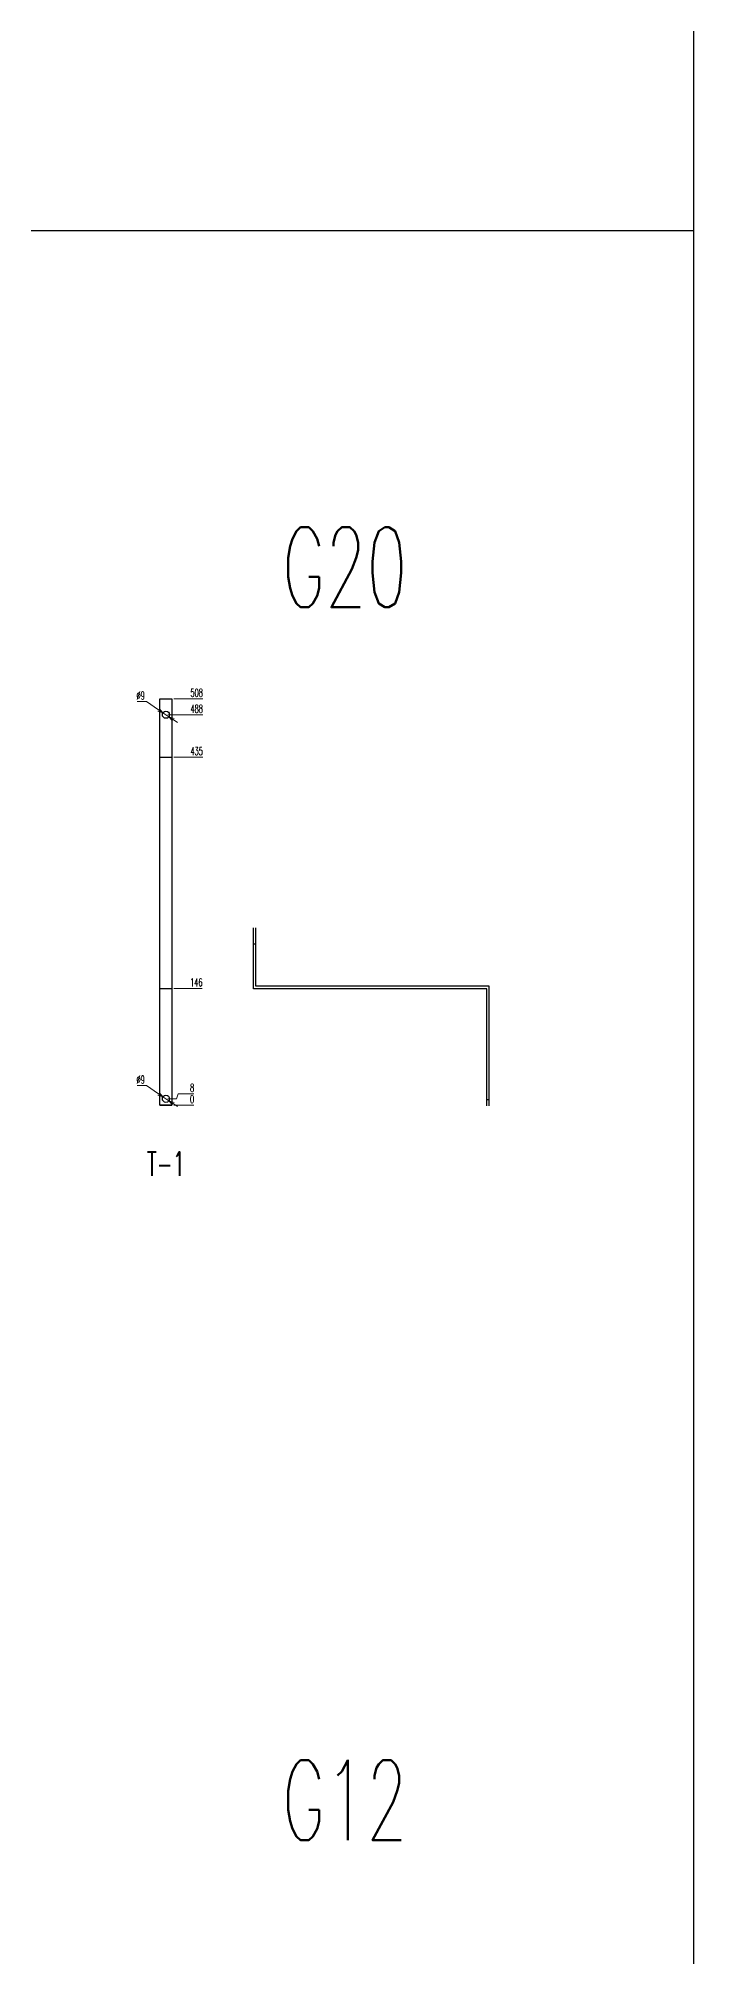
# Model space of a CAD drawing. Header units: millimetres. Extents: x 173893 to 258446, y -176540 to -123824.
# Drawn here: x 214358 to 215178, y -131345 to -128947 of the extents above; entities that cross this region are included whole.
import ezdxf
from ezdxf.enums import TextEntityAlignment as Align

# ---------------------------------------------------------------- set-up
doc = ezdxf.new("R2010")
doc.units = ezdxf.units.MM
doc.header["$LTSCALE"] = 3
doc.layers.add('@.DM. NÉT CHÍNH', color=7, linetype='Continuous')
doc.layers.add('@.VISIBLE', color=7, linetype='Continuous')
doc.styles.add('Ann_w01', font='romans.shx', dxfattribs={"width": 0.6, "bigfont": 'chineset.shx'})
doc.dimstyles.new('Dim 01_SC05', dxfattribs={"dimscale": 5, "dimtxt": 2, "dimasz": 1.3, "dimexe": 0.5, "dimexo": 0.5, "dimgap": 0.5, "dimtad": 1, "dimtoh": 1, "dimdec": 1, "dimzin": 12, "dimdsep": 46, "dimtxsty": 'Ann_w01', "dimblk": 'OPEN30', "dimcen": 1.5, "dimclrd": 6, "dimclre": 6, "dimclrt": 3, "dimadec": 1, "dimazin": 3, "dimtm": 1e-09, "dimtfac": 1, "dimtdec": 1, "dimtmove": 0, "dimatfit": 3, "dimldrblk": 'OPEN30', "dimfxl": 1, "dimtolj": 1, "dimlwd": 20, "dimlwe": 20, "dimarcsym": 0})

# ---------------------------------------------------------------- blocks, each defined once
blk = doc.blocks.new('*D3696')
at = {"layer": '@.VISIBLE', "color": 6, "lineweight": 20, "transparency": 16777216}
blk.add_line((214527.7, -130280.3), (214552.4, -130280.3), dxfattribs=at)
at = {"layer": 'Defpoints', "color": 0, "transparency": 16777216}
for p in [(214517.7, -130280.3), (214525.2, -130280.3), (214545.9, -130280.3)]:
    blk.add_point(p, dxfattribs=at)
at = {"layer": '@.VISIBLE', "color": 3, "transparency": 16777216, "insert": (214550.4, -130272.8), "char_height": 10, "attachment_point": 5, "style": 'Ann_w01'}
blk.add_mtext('\\A1;0', dxfattribs=at)
blk = doc.blocks.new('_Open30')
at = {"color": 0, "linetype": 'ByBlock', "lineweight": -2}
for p, q in [((-1, 0.27), (0, 0)), ((0, 0), (-1, -0.27)), ((0, 0), (-1, 0))]:
    blk.add_line(p, q, dxfattribs=at)
blk = doc.blocks.new('*D3697')
at = {"layer": '@.VISIBLE', "color": 6, "lineweight": 20, "transparency": 16777216}
for p, q in [((214530.7, -130272.3), (214532.9, -130266)), ((214532.9, -130266), (214552.4, -130266)), ((214520.2, -130272.3), (214530.7, -130272.3))]:
    blk.add_line(p, q, dxfattribs=at)
at = {"layer": 'Defpoints', "color": 0, "transparency": 16777216}
for p in [(214545.9, -130266), (214517.7, -130272.3), (214517.7, -130280.3)]:
    blk.add_point(p, dxfattribs=at)
at = {"layer": '@.VISIBLE', "color": 3, "transparency": 16777216, "insert": (214550.4, -130258.5), "char_height": 10, "attachment_point": 5, "style": 'Ann_w01'}
blk.add_mtext('\\A1;8', dxfattribs=at)
blk = doc.blocks.new('*D3698')
at = {"layer": '@.VISIBLE', "color": 6, "lineweight": 20, "transparency": 16777216}
blk.add_line((214527.7, -130134.3), (214563, -130134.3), dxfattribs=at)
at = {"layer": 'Defpoints', "color": 0, "transparency": 16777216}
for p in [(214525.2, -130134.3), (214545.9, -130134.3), (214517.7, -130280.3)]:
    blk.add_point(p, dxfattribs=at)
at = {"layer": '@.VISIBLE', "color": 3, "transparency": 16777216, "insert": (214555.7, -130126.8), "char_height": 10, "attachment_point": 5, "style": 'Ann_w01'}
blk.add_mtext('\\A1;146', dxfattribs=at)
blk = doc.blocks.new('*D3699')
at = {"layer": '@.VISIBLE', "color": 6, "lineweight": 20, "transparency": 16777216}
blk.add_line((214527.7, -129845.3), (214563.8, -129845.3), dxfattribs=at)
at = {"layer": 'Defpoints', "color": 0, "transparency": 16777216}
for p in [(214525.2, -129845.3), (214545.9, -129845.3), (214517.7, -130280.3)]:
    blk.add_point(p, dxfattribs=at)
at = {"layer": '@.VISIBLE', "color": 3, "transparency": 16777216, "insert": (214556.1, -129837.8), "char_height": 10, "attachment_point": 5, "style": 'Ann_w01'}
blk.add_mtext('\\A1;435', dxfattribs=at)
blk = doc.blocks.new('*D3700')
at = {"layer": '@.VISIBLE', "color": 6, "lineweight": 20, "transparency": 16777216}
blk.add_line((214520.2, -129792.3), (214563.8, -129792.3), dxfattribs=at)
at = {"layer": 'Defpoints', "color": 0, "transparency": 16777216}
for p in [(214517.7, -129792.3), (214545.9, -129792.3), (214517.7, -130280.3)]:
    blk.add_point(p, dxfattribs=at)
at = {"layer": '@.VISIBLE', "color": 3, "transparency": 16777216, "insert": (214556.1, -129784.8), "char_height": 10, "attachment_point": 5, "style": 'Ann_w01'}
blk.add_mtext('\\A1;488', dxfattribs=at)
blk = doc.blocks.new('*D3701')
at = {"layer": '@.VISIBLE', "color": 6, "lineweight": 20, "transparency": 16777216}
blk.add_line((214527.7, -129772.3), (214563.8, -129772.3), dxfattribs=at)
at = {"layer": 'Defpoints', "color": 0, "transparency": 16777216}
for p in [(214525.2, -129772.3), (214545.9, -129772.3), (214517.7, -130280.3)]:
    blk.add_point(p, dxfattribs=at)
at = {"layer": '@.VISIBLE', "color": 3, "transparency": 16777216, "insert": (214556.1, -129764.8), "char_height": 10, "attachment_point": 5, "style": 'Ann_w01'}
blk.add_mtext('\\A1;508', dxfattribs=at)
blk = doc.blocks.new('*D3702')
at = {"layer": '@.VISIBLE', "color": 6, "lineweight": 20, "transparency": 16777216}
for p, q in [((214481.5, -129775.9), (214493.2, -129775.9)), ((214493.2, -129775.9), (214508.5, -129786.2)), ((214521.4, -129794.8), (214513.9, -129789.8)), ((214526.8, -129798.4), (214532.2, -129802))]:
    blk.add_line(p, q, dxfattribs=at)
at = {"layer": 'Defpoints', "color": 0, "transparency": 16777216}
for p in [(214513.9, -129789.8), (214521.4, -129794.8)]:
    blk.add_point(p, dxfattribs=at)
at = {"layer": '@.VISIBLE', "color": 6, "lineweight": 20, "transparency": 16777216, "xscale": 6.5, "yscale": 6.5, "zscale": 6.5}
for p, rotation in [((214513.9, -129789.8), 326.262213505951), ((214521.4, -129794.8), 146.2622135059511)]:
    blk.add_blockref('_Open30', p, dxfattribs=dict(at, rotation=rotation))
at = {"layer": '@.VISIBLE', "color": 3, "transparency": 16777216, "insert": (214486.1, -129768.4), "char_height": 10, "attachment_point": 5, "style": 'Ann_w01'}
blk.add_mtext('\\A1;∅9', dxfattribs=at)
blk = doc.blocks.new('*D3703')
at = {"layer": '@.VISIBLE', "color": 6, "lineweight": 20, "transparency": 16777216}
for p, q in [((214481.5, -130255.9), (214493.2, -130255.9)), ((214493.2, -130255.9), (214508.5, -130266.2)), ((214521.4, -130274.8), (214513.9, -130269.8)), ((214526.8, -130278.4), (214532.2, -130282))]:
    blk.add_line(p, q, dxfattribs=at)
at = {"layer": 'Defpoints', "color": 0, "transparency": 16777216}
for p in [(214513.9, -130269.8), (214521.4, -130274.8)]:
    blk.add_point(p, dxfattribs=at)
at = {"layer": '@.VISIBLE', "color": 6, "lineweight": 20, "transparency": 16777216, "xscale": 6.5, "yscale": 6.5, "zscale": 6.5}
for p, rotation in [((214513.9, -130269.8), 326.2622135056435), ((214521.4, -130274.8), 146.2622135056435)]:
    blk.add_blockref('_Open30', p, dxfattribs=dict(at, rotation=rotation))
at = {"layer": '@.VISIBLE', "color": 3, "transparency": 16777216, "insert": (214486.1, -130248.4), "char_height": 10, "attachment_point": 5, "style": 'Ann_w01'}
blk.add_mtext('\\A1;∅9', dxfattribs=at)

msp = doc.modelspace()

# ---------------------------------------------------------------- linework, layer by layer
at = {"layer": '@.DM. NÉT CHÍNH', "linetype": 'Continuous'}
msp.add_line((210479.46, -129187.03), (215177.7, -129187.03), dxfattribs=at)
msp.add_lwpolyline([(191169.37, -124247.34), (215177.7, -124247.34), (215177.7, -137826.43), (191169.37, -137826.43)], close=True, dxfattribs=at)
at = {"layer": '@.VISIBLE', "color": 4}
for p, q in [((214627.03, -130078.6), (214630.03, -130078.69)), ((214510.18, -130280.28), (214525.18, -130280.28)), ((214919.03, -130273.19), (214922.03, -130273.19))]:
    msp.add_line(p, q, dxfattribs=at)
for points in [[(214510.18, -130280.28), (214510.18, -129772.28), (214525.18, -129772.28), (214525.18, -130280.28)], [(214510.18, -130280.28), (214510.18, -129845.28), (214525.18, -129845.28), (214525.18, -130280.28)], [(214510.18, -130280.28), (214510.18, -130134.28), (214525.18, -130134.28), (214525.18, -130280.28)]]:
    msp.add_lwpolyline(points, close=True, dxfattribs=at)
for points in [[(214919.03, -130281.19), (214919.03, -130134.7), (214627.03, -130134.7), (214627.03, -130058.69)], [(214922.03, -130281.19), (214922.03, -130131.7), (214630.03, -130131.7), (214630.03, -130058.69)]]:
    msp.add_lwpolyline(points, dxfattribs=at)
for centre in [(214517.68, -129792.28), (214517.68, -130272.28)]:
    msp.add_circle(centre, 4.5, dxfattribs=at)

# ---------------------------------------------------------------- texts
at = {"color": 1, "style": 'Ann_w01', "width": 0.6}
for s, p in [('G20', (214741.37, -129607.96)), ('G12', (214741.37, -131149.11))]:
    msp.add_text(s, height=100, dxfattribs=at).set_placement(p, align=Align.MIDDLE_CENTER)
at = {"style": 'Ann_w01', "width": 0.6}
msp.add_text('T-1', height=30, dxfattribs=at).set_placement((214517.68, -130353.78), align=Align.MIDDLE_CENTER)

# ---------------------------------------------------------------- dimensions: what is measured, and where the dimension line sits
at = {"layer": '@.VISIBLE', "color": 4}
for p1, p2, picture, middle in [((214521.43, -129794.78), (214513.94, -129789.78), '*D3702', (214486.08, -129775.9)), ((214521.43, -130274.78), (214513.94, -130269.78), '*D3703', (214486.08, -130255.9))]:
    dim = msp.add_diameter_dim_2p(p1=p1, p2=p2, dimstyle='Dim 01_SC05', dxfattribs=at)
    dim.commit()
    dim.dimension.update_dxf_attribs({"geometry": picture, "text_midpoint": middle, "dimtype": 163})
for feature_location, offset, origin, picture, middle in [((214525.18, -129772.28), (20.74, 0), (214517.68, -130280.28), '*D3701', (214556.13, -129764.78)), ((214517.68, -129792.28), (28.24, 0), (214517.68, -130280.28), '*D3700', (214556.13, -129784.78)), ((214525.18, -129845.28), (20.74, 0), (214517.68, -130280.28), '*D3699', (214556.13, -129837.78)), ((214525.18, -130134.28), (20.74, 0), (214517.68, -130280.28), '*D3698', (214555.71, -130126.78)), ((214517.68, -130272.28), (28.24, 6.32), (214517.68, -130280.28), '*D3697', (214550.42, -130258.46)), ((214525.18363765, -130280.28240684), (20.73646063, 0), (214517.68363765, -130280.28240684), '*D3696', (214550.42009827, -130272.78240684))]:
    dim = msp.add_ordinate_dim(feature_location=feature_location, offset=offset, dtype=0, origin=origin, dimstyle='Dim 01_SC05', dxfattribs=at)
    dim.commit()
    dim.dimension.update_dxf_attribs({"geometry": picture, "text_midpoint": middle})

doc.saveas('drawing.dxf')
